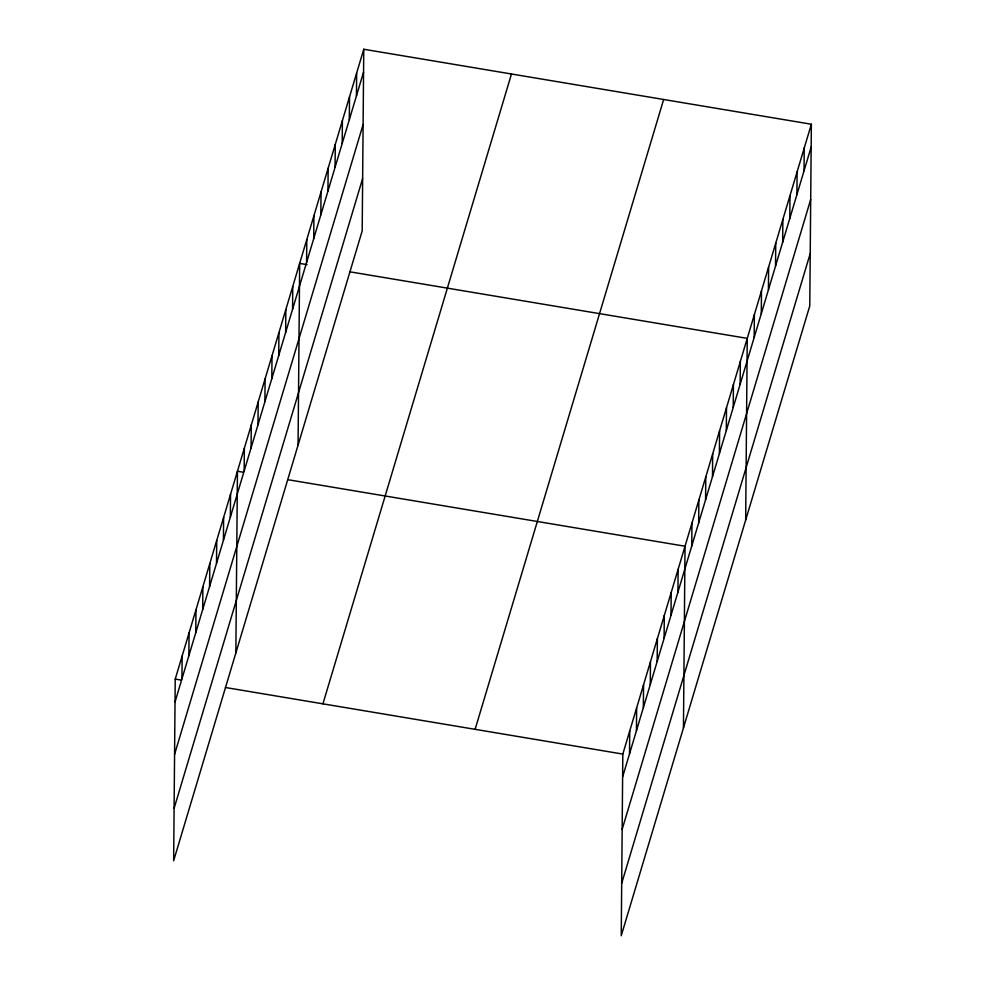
<?xml version="1.0" encoding="UTF-8"?>
<svg xmlns="http://www.w3.org/2000/svg" width="985" height="985" viewBox="0 0 985 985"><rect width="100%" height="100%" fill="white"/><g stroke="black" fill="none" stroke-linecap="round" stroke-linejoin="round"><path stroke-width="1.48" d="M363.76 49.25L175.231 679.096L173.643 860.767L362.185 230.921L363.76 49.25L811.357 124.233L809.768 305.904L621.24 935.75L622.815 754.079L811.357 124.233M181.942 678.85L182.151 655.998M188.861 655.764L189.058 632.912M195.769 632.666L195.966 609.813M202.688 609.567L202.885 586.715M209.596 586.481L209.793 563.629M216.515 563.383L216.712 540.531M223.423 540.285L223.62 517.433M230.342 517.199L230.539 494.347M235.858 652.92L237.447 471.249L243.357 472.234M244.157 471.002L244.366 448.15M251.076 447.904L251.274 425.052M257.984 424.818L258.193 401.966M264.903 401.72L265.1 378.868M271.811 378.622L272.008 355.77M278.73 355.536L278.927 332.684M285.638 332.438L285.835 309.585M292.557 309.339L292.754 286.487M298.073 445.072L299.662 263.401L307.049 264.633M306.594 262.453L306.791 239.601M313.71 238.666L313.907 215.814M320.827 214.865L321.036 192.013M327.956 191.078L328.153 168.226M335.072 167.278L335.282 144.426M342.201 143.49L342.398 120.638M349.318 119.69L349.527 96.838M356.447 95.902L356.644 73.05M629.538 753.833L629.735 730.981M636.445 730.735L636.642 707.883M643.353 707.649L643.562 684.797M650.272 684.55L650.469 661.698M657.18 661.452L657.389 638.6M664.099 638.366L664.296 615.514M671.007 615.268L671.204 592.416M677.926 592.17L678.123 569.318M683.455 727.903L685.031 546.232L287.669 479.658M691.753 545.986L691.95 523.134M698.661 522.887L698.857 500.035M705.58 499.801L705.777 476.949M712.487 476.703L712.684 453.851M719.395 453.605L719.604 430.753M726.314 430.519L726.511 407.667M733.222 407.421L733.431 384.569M740.141 384.322L740.338 361.47M745.67 520.055L747.246 338.372L349.884 271.811M754.178 337.436L754.375 314.584M761.294 313.636L761.491 290.784M768.423 289.849L768.62 266.997M775.54 266.048L775.737 243.197M782.669 242.261L782.866 219.409M789.785 218.461L789.982 195.609M796.914 194.673L797.111 171.821M804.031 170.873L804.228 148.021M175.034 701.948L363.563 72.102M174.579 754.362L363.108 124.516M174.099 808.353L362.64 178.507M322.932 703.844L511.474 73.998M475.115 729.331L663.644 99.485M622.619 776.931L811.147 147.085M622.163 829.345L810.692 199.499M621.695 883.336L810.224 253.49M175.231 679.096L181.142 680.081M225.454 687.505L622.815 754.079"/></g></svg>
